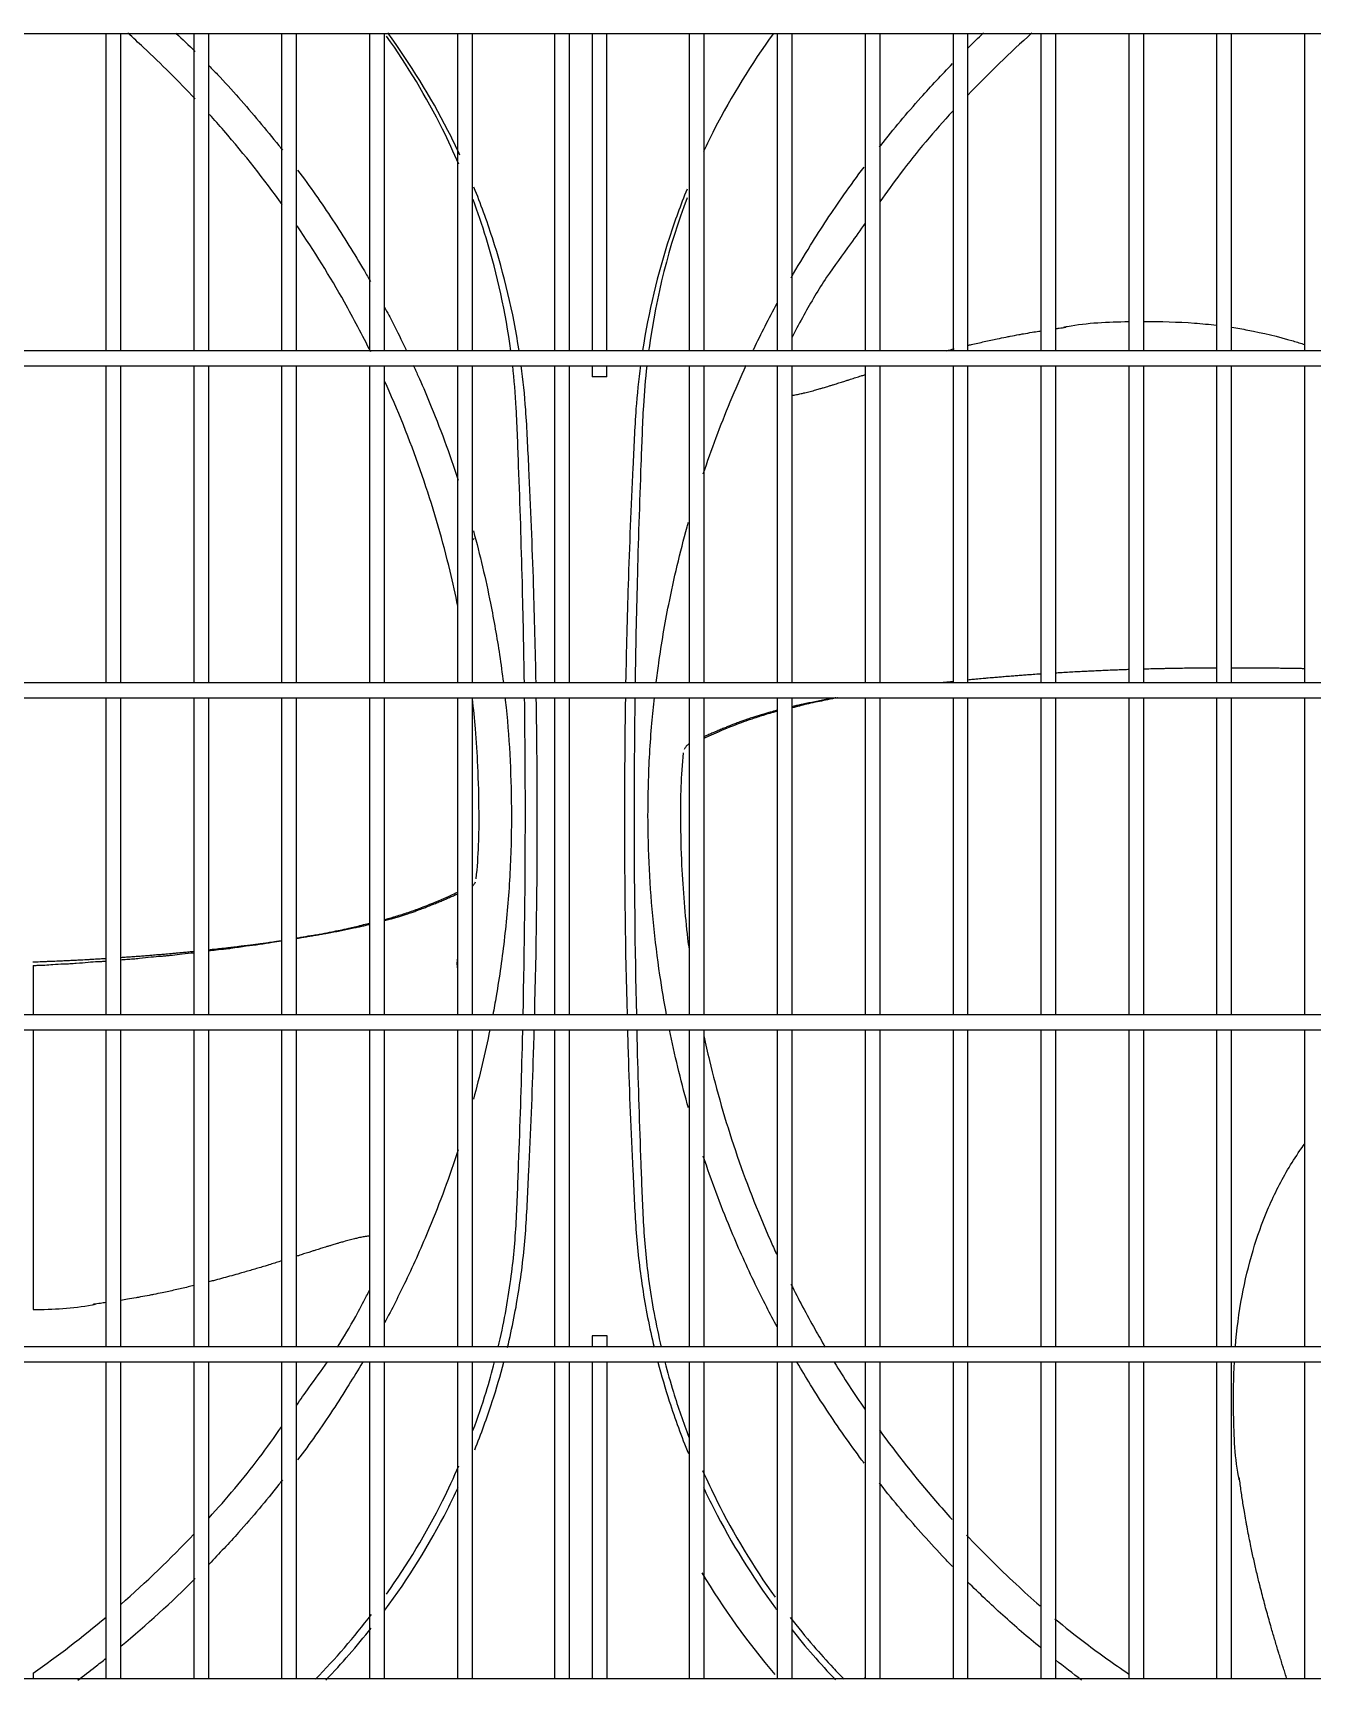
# Model space of a CAD drawing. Header units: millimetres. Extents: x 0 to 504600, y 0 to 118800.
# Drawn here: x 432891 to 433232.9, y 50688.7 to 51129.1 of the extents above; entities that cross this region are included whole.
import ezdxf

# ---------------------------------------------------------------- set-up
doc = ezdxf.new("R2010")
doc.units = ezdxf.units.MM
doc.header["$LTSCALE"] = 200
doc.layers.add('LG-AIRCON', color=240, linetype='Continuous')

# ---------------------------------------------------------------- blocks, each defined once
blk = doc.blocks.new('UXB1', base_point=(168674.67, -72229.04))
at = {"layer": 'LG-AIRCON', "color": 0}
for p, q in [((168081.96, -71597.97), (169266.49, -71597.97)), ((168547.46, -71597.98), (168547.46, -71682.77)), ((168551.46, -71682.77), (168551.46, -71597.98)), ((168570.96, -71597.98), (168570.96, -71682.77)), ((168574.96, -71682.77), (168574.96, -71597.98)), ((168594.45, -71597.98), (168594.45, -71682.77)), ((168598.45, -71682.77), (168598.45, -71597.98)), ((168617.95, -71597.98), (168617.95, -71682.77)), ((168621.95, -71682.77), (168621.95, -71597.98)), ((168641.45, -71597.98), (168641.45, -71682.77)), ((168645.45, -71682.77), (168645.45, -71597.98)), ((168667.44, -71597.98), (168667.44, -71682.76)), ((168671.44, -71682.76), (168671.44, -71597.98)), ((168677.44, -71597.97), (168677.44, -71682.76)), ((168681.43, -71682.76), (168681.43, -71597.97)), ((168703.44, -71597.98), (168703.44, -71682.77)), ((168707.44, -71682.77), (168707.44, -71597.98)), ((168726.93, -71597.98), (168726.93, -71682.77)), ((168730.93, -71682.77), (168730.93, -71597.98)), ((168750.43, -71597.98), (168750.43, -71682.77)), ((168754.43, -71682.77), (168754.43, -71597.98)), ((168773.93, -71597.98), (168773.93, -71682.77)), ((168777.92, -71682.77), (168777.92, -71597.98)), ((168797.42, -71597.98), (168797.42, -71682.77)), ((168801.42, -71682.77), (168801.42, -71597.98)), ((168820.92, -71597.98), (168820.92, -71682.77)), ((168824.92, -71682.77), (168824.92, -71597.98)), ((168844.41, -71597.98), (168844.41, -71682.77)), ((168848.41, -71682.77), (168848.41, -71597.98)), ((168867.91, -71597.98), (168867.91, -71682.77)), ((169266.49, -71682.76), (168081.96, -71682.76)), ((168081.96, -71686.76), (169266.49, -71686.76)), ((168547.46, -71686.77), (168547.46, -71771.55)), ((168551.46, -71771.55), (168551.46, -71686.77)), ((168570.96, -71686.77), (168570.96, -71771.55)), ((168574.96, -71771.55), (168574.96, -71686.77)), ((168594.45, -71686.77), (168594.45, -71771.55)), ((168598.45, -71771.55), (168598.45, -71686.77)), ((168617.95, -71686.77), (168617.95, -71771.55)), ((168621.95, -71771.55), (168621.95, -71686.77)), ((168641.45, -71686.77), (168641.45, -71771.55)), ((168645.45, -71771.55), (168645.45, -71686.77)), ((168667.44, -71686.76), (168667.44, -71771.55)), ((168671.44, -71771.55), (168671.44, -71686.76)), ((168677.44, -71686.76), (168677.44, -71689.76)), ((168681.43, -71689.76), (168681.43, -71686.76)), ((168703.44, -71686.77), (168703.44, -71771.55)), ((168707.44, -71771.55), (168707.44, -71686.77)), ((168726.93, -71686.77), (168726.93, -71771.55)), ((168730.93, -71771.55), (168730.93, -71686.77)), ((168750.43, -71686.77), (168750.43, -71771.55)), ((168754.43, -71771.55), (168754.43, -71686.77)), ((168773.93, -71686.77), (168773.93, -71771.55)), ((168777.92, -71771.55), (168777.92, -71686.77)), ((168797.42, -71686.77), (168797.42, -71771.55)), ((168801.42, -71771.55), (168801.42, -71686.77)), ((168820.92, -71686.77), (168820.92, -71771.55)), ((168824.92, -71771.55), (168824.92, -71686.77)), ((168844.41, -71686.77), (168844.41, -71771.55)), ((168848.41, -71771.55), (168848.41, -71686.77)), ((168867.91, -71686.77), (168867.91, -71771.55)), ((168645.94, -71732.96), (168645.45, -71733.37)), ((169266.49, -71771.55), (168081.96, -71771.55)), ((168081.96, -71775.55), (169266.49, -71775.55)), ((168547.46, -71775.55), (168547.46, -71860.33)), ((168551.46, -71860.33), (168551.46, -71775.55)), ((168570.96, -71775.55), (168570.96, -71860.33)), ((168574.96, -71860.33), (168574.96, -71775.55)), ((168594.45, -71775.55), (168594.45, -71860.33)), ((168598.45, -71860.33), (168598.45, -71775.55)), ((168617.95, -71775.55), (168617.95, -71860.33)), ((168621.95, -71860.33), (168621.95, -71775.55)), ((168641.45, -71775.55), (168641.45, -71860.33)), ((168645.45, -71860.33), (168645.45, -71775.55)), ((168667.44, -71775.55), (168667.44, -71860.33)), ((168671.44, -71860.33), (168671.44, -71775.55)), ((168703.44, -71775.55), (168703.44, -71860.33)), ((168707.44, -71860.33), (168707.44, -71775.55)), ((168726.93, -71775.55), (168726.93, -71860.33)), ((168730.93, -71860.33), (168730.93, -71775.55)), ((168750.43, -71775.55), (168750.43, -71860.33)), ((168754.43, -71860.33), (168754.43, -71775.55)), ((168773.93, -71775.55), (168773.93, -71860.33)), ((168777.92, -71860.33), (168777.92, -71775.55)), ((168797.42, -71775.55), (168797.42, -71860.33)), ((168801.42, -71860.33), (168801.42, -71775.55)), ((168820.92, -71775.55), (168820.92, -71860.33)), ((168824.92, -71860.33), (168824.92, -71775.55)), ((168844.41, -71775.55), (168844.41, -71860.33)), ((168848.41, -71860.33), (168848.41, -71775.55)), ((168867.91, -71775.55), (168867.91, -71860.33)), ((168528.01, -71847.13), (168528.01, -71860.34)), ((169266.49, -71860.33), (168081.96, -71860.33)), ((168081.96, -71864.33), (169266.49, -71864.33)), ((168528.01, -71864.33), (168528.01, -71939.11)), ((168547.46, -71864.33), (168547.46, -71949.11)), ((168551.46, -71949.11), (168551.46, -71864.33)), ((168570.96, -71864.33), (168570.96, -71949.11)), ((168574.96, -71949.11), (168574.96, -71864.33)), ((168594.45, -71864.33), (168594.45, -71949.11)), ((168598.45, -71949.11), (168598.45, -71864.33)), ((168617.95, -71864.33), (168617.95, -71949.11)), ((168621.95, -71949.11), (168621.95, -71864.33)), ((168641.45, -71864.33), (168641.45, -71949.11)), ((168645.45, -71949.11), (168645.45, -71864.33)), ((168667.44, -71864.33), (168667.44, -71949.12)), ((168671.44, -71949.12), (168671.44, -71864.33)), ((168703.44, -71864.33), (168703.44, -71949.11)), ((168707.44, -71949.11), (168707.44, -71864.33)), ((168726.93, -71864.33), (168726.93, -71949.11)), ((168730.93, -71949.11), (168730.93, -71864.33)), ((168750.43, -71864.33), (168750.43, -71949.11)), ((168754.43, -71949.11), (168754.43, -71864.33)), ((168773.93, -71864.33), (168773.93, -71949.11)), ((168777.92, -71949.11), (168777.92, -71864.33)), ((168797.42, -71864.33), (168797.42, -71949.11)), ((168801.42, -71949.11), (168801.42, -71864.33)), ((168820.92, -71864.33), (168820.92, -71949.11)), ((168824.92, -71949.11), (168824.92, -71864.33)), ((168844.41, -71864.33), (168844.41, -71949.11)), ((168848.41, -71949.11), (168848.41, -71864.33)), ((168867.91, -71864.33), (168867.91, -71949.11)), ((168677.44, -71946.12), (168677.44, -71949.12)), ((168681.44, -71946.12), (168677.44, -71946.12)), ((168681.44, -71949.12), (168681.44, -71946.12)), ((169266.49, -71949.12), (168081.96, -71949.12)), ((168081.96, -71953.12), (169266.49, -71953.12)), ((168547.46, -71953.11), (168547.46, -72037.9)), ((168551.46, -72037.9), (168551.46, -71953.11)), ((168570.96, -71953.11), (168570.96, -72037.9)), ((168574.96, -72037.9), (168574.96, -71953.11)), ((168594.45, -71953.11), (168594.45, -72037.9)), ((168598.45, -72037.9), (168598.45, -71953.11)), ((168617.95, -71953.11), (168617.95, -72037.9)), ((168621.95, -72037.9), (168621.95, -71953.11)), ((168641.45, -71953.11), (168641.45, -72037.9)), ((168645.45, -72037.9), (168645.45, -71953.11)), ((168667.44, -71953.12), (168667.44, -72037.9)), ((168671.44, -72037.9), (168671.44, -71953.12)), ((168677.44, -71953.12), (168677.44, -72037.91)), ((168681.44, -72037.91), (168681.44, -71953.12)), ((168703.44, -71953.11), (168703.44, -72037.9)), ((168707.44, -72037.9), (168707.44, -71953.11)), ((168726.93, -71953.11), (168726.93, -72037.9)), ((168730.93, -72037.9), (168730.93, -71953.11)), ((168750.43, -71953.11), (168750.43, -72037.9)), ((168754.43, -72037.9), (168754.43, -71953.11)), ((168773.93, -71953.11), (168773.93, -72037.9)), ((168777.92, -72037.9), (168777.92, -71953.11)), ((168797.42, -71953.11), (168797.42, -72037.9)), ((168801.42, -72037.9), (168801.42, -71953.11)), ((168820.92, -71953.11), (168820.92, -72037.9)), ((168824.92, -72037.9), (168824.92, -71953.11)), ((168844.41, -71953.11), (168844.41, -72037.9)), ((168848.41, -72037.9), (168848.41, -71953.11)), ((168867.91, -71953.11), (168867.91, -72037.9)), ((168528.01, -72036.36), (168528.01, -72037.9)), ((169266.49, -72037.91), (168081.96, -72037.91))]:
    blk.add_line(p, q, dxfattribs=at)
for radius, start, end in [(11, 171.8382, 188.1618), (17.95, 261.0565, 262.7284)]:
    blk.add_arc((168652.33, -71846.6), radius, start, end, dxfattribs=at)
for points, knots in [([(168571.31, -71615.4), (168566.91, -71610.72), (168560.98, -71604.82), (168554.74, -71599.1), (168553.34, -71597.83)], [0, 0, 0, 0, 0.777017, 1, 1, 1, 1]), ([(168641.83, -71632.9), (168640.46, -71629.74), (168639.01, -71626.62), (168633.13, -71614.86), (168628.14, -71606.55), (168622.51, -71598.64)], [0, 0, 0, 0, 0.260427, 0.260427, 1, 1, 1, 1]), ([(168642.11, -71630.44), (168641.08, -71628.23), (168640.02, -71626.05), (168634.26, -71614.81), (168628.85, -71606.02), (168622.84, -71597.79)], [0, 0, 0, 0, 0.192969, 0.192969, 1, 1, 1, 1]), ([(168725.9, -71597.96), (168720, -71606.06), (168714.73, -71614.62), (168709.1, -71625.58), (168708.14, -71627.53), (168707.21, -71629.5)], [0, 0, 0, 0, 0.823029, 0.823029, 1, 1, 1, 1]), ([(168575.1, -71606.61), (168575.83, -71607.36), (168578.5, -71610.14), (168582.98, -71615.05), (168588.46, -71621.39), (168592.3, -71626.11), (168594.33, -71628.7), (168594.65, -71629.11)], [0, 0, 0, 0, 0.10453, 0.387673, 0.668723, 0.947676, 1, 1, 1, 1]), ([(168754.25, -71628.32), (168754.37, -71628.18), (168757.93, -71623.65), (168764.27, -71616.04), (168770.95, -71608.99), (168773.82, -71606)], [0, 0, 0, 0, 0.019072, 0.581193, 1, 1, 1, 1]), ([(168594.61, -71643.68), (168589.78, -71636.95), (168583.41, -71628.85), (168576.48, -71621.03), (168575.19, -71619.6)], [0, 0, 0, 0, 0.816114, 1, 1, 1, 1]), ([(168773.85, -71618.73), (168768.97, -71624.04), (168762.25, -71631.91), (168756.19, -71640.4), (168754.4, -71642.95)], [0, 0, 0, 0, 0.70386, 1, 1, 1, 1]), ([(168598.73, -71634.45), (168600.36, -71636.63), (168603.54, -71641.04), (168608.11, -71647.75), (168612.46, -71654.54), (168615.78, -71660.06), (168617.65, -71663.3), (168618.19, -71664.24)], [0, 0, 0, 0, 0.229373, 0.457693, 0.68426, 0.909075, 1, 1, 1, 1]), ([(168730.67, -71663.24), (168732.35, -71660.32), (168736.84, -71652.8), (168743.36, -71642.93), (168748.32, -71636.1), (168750.15, -71633.66)], [0, 0, 0, 0, 0.284794, 0.741705, 1, 1, 1, 1]), ([(168657.94, -71682.73), (168656.36, -71672.46), (168653.95, -71662.34), (168649.31, -71647.99), (168647.67, -71643.48), (168645.86, -71639.04)], [0, 0, 0, 0, 0.681342, 0.681342, 1, 1, 1, 1]), ([(168702.82, -71639.54), (168701.1, -71643.8), (168699.53, -71648.11), (168694.93, -71662.3), (168692.54, -71672.38), (168690.95, -71682.7)], [0, 0, 0, 0, 0.306385, 0.306385, 1, 1, 1, 1]), ([(168655.72, -71682.75), (168654.34, -71672.56), (168652.14, -71662.51), (168648.05, -71649.15), (168646.88, -71645.72), (168645.62, -71642.32)], [0, 0, 0, 0, 0.742253, 0.742253, 1, 1, 1, 1]), ([(168702.82, -71641.87), (168697.99, -71654.79), (168694.6, -71668.16), (168692.64, -71682.2), (168692.61, -71682.46), (168692.57, -71682.73)], [0, 0, 0, 0, 0.981495, 0.981495, 1, 1, 1, 1]), ([(168618.28, -71683.09), (168616.07, -71678.63), (168610.09, -71667.28), (168603.17, -71656.1), (168598.61, -71649.4)], [0, 0, 0, 0, 0.392123, 1, 1, 1, 1]), ([(168750.45, -71648.62), (168749.16, -71650.47), (168745.77, -71655.3), (168739.86, -71663.22), (168734.88, -71671.56), (168732.01, -71677.02), (168730.99, -71679), (168730.93, -71679.12)], [0, 0, 0, 0, 0.188637, 0.492926, 0.817568, 0.9884, 1, 1, 1, 1]), ([(168621.97, -71671.11), (168622.71, -71672.51), (168624.65, -71676.22), (168626.55, -71680.07), (168627.72, -71682.51), (168627.77, -71682.61)], [0, 0, 0, 0, 0.36828, 0.975008, 1, 1, 1, 1]), ([(168720.52, -71682.61), (168720.56, -71682.51), (168722.59, -71678.28), (168724.72, -71674.09), (168726.89, -71670.05)], [0, 0, 0, 0, 0.023633, 1, 1, 1, 1]), ([(168803.58, -71676.44), (168803.88, -71676.38), (168809.55, -71675.28), (168815.38, -71675.03), (168820.91, -71674.96)], [0, 0, 0, 0, 0.052096, 1, 1, 1, 1]), ([(168824.92, -71674.94), (168829.43, -71674.93), (168835.93, -71675.07), (168842.44, -71675.71), (168844.43, -71675.95)], [0, 0, 0, 0, 0.693143, 1, 1, 1, 1]), ([(168777.89, -71681.34), (168778.21, -71681.26), (168779.1, -71681.05), (168780.57, -71680.71), (168782.3, -71680.32), (168784.03, -71679.94), (168785.95, -71679.53), (168787.69, -71679.18), (168789.62, -71678.8), (168791.17, -71678.51), (168793.12, -71678.16), (168794.88, -71677.85), (168796.44, -71677.6), (168797.23, -71677.47), (168797.42, -71677.44)], [0, 0, 0, 0, 0.04892, 0.138223, 0.227526, 0.316829, 0.406131, 0.525202, 0.584737, 0.703807, 0.763342, 0.882413, 0.971716, 1, 1, 1, 1]), ([(168801.39, -71676.86), (168801.69, -71676.82), (168802.59, -71676.69), (168803.5, -71676.58), (168804.1, -71676.5)], [0, 0, 0, 0, 0.329472, 1, 1, 1, 1]), ([(168848.43, -71676.5), (168849.86, -71676.72), (168855.39, -71677.66), (168861.91, -71679.2), (168866.93, -71680.78), (168867.95, -71681.11)], [0, 0, 0, 0, 0.217085, 0.84018, 1, 1, 1, 1]), ([(168629.65, -71686.63), (168630.06, -71687.54), (168631.53, -71690.78), (168635.88, -71700.89), (168639.35, -71710.29), (168641.66, -71717.37)], [0, 0, 0, 0, 0.090907, 0.323924, 1, 1, 1, 1]), ([(168659.34, -71771.54), (168659.21, -71762.6), (168659.03, -71753.66), (168658.53, -71734.37), (168658.21, -71724.01), (168657.61, -71708.48), (168657.44, -71703.3), (168656.96, -71694.31), (168656.65, -71690.51), (168656.22, -71686.73)], [0, 0, 0, 0, 0.315659, 0.315659, 0.681641, 0.681641, 0.864632, 0.864632, 1, 1, 1, 1]), ([(168662.46, -71771.54), (168662.3, -71762.85), (168662.08, -71754.16), (168661.47, -71735.03), (168661.05, -71724.59), (168660.29, -71708.96), (168660.08, -71703.74), (168659.43, -71694.59), (168659.03, -71690.65), (168658.51, -71686.72)], [0, 0, 0, 0, 0.307076, 0.307076, 0.675824, 0.675824, 0.860198, 0.860198, 1, 1, 1, 1]), ([(168690.37, -71686.73), (168689.86, -71690.58), (168689.46, -71694.45), (168688.81, -71703.54), (168688.6, -71708.77), (168687.84, -71724.44), (168687.42, -71734.89), (168686.81, -71754.08), (168686.59, -71762.81), (168686.42, -71771.54)], [0, 0, 0, 0, 0.136943, 0.136943, 0.321752, 0.321752, 0.691369, 0.691369, 1, 1, 1, 1]), ([(168692.07, -71686.76), (168691.66, -71690.33), (168691.36, -71693.91), (168690.86, -71702.7), (168690.7, -71707.91), (168690.1, -71723.53), (168689.77, -71733.95), (168689.26, -71753.43), (168689.08, -71762.48), (168688.95, -71771.54)], [0, 0, 0, 0, 0.126998, 0.126998, 0.311253, 0.311253, 0.679764, 0.679764, 1, 1, 1, 1]), ([(168707.17, -71715.71), (168709.34, -71709.2), (168712.99, -71699.42), (168717.16, -71689.86), (168718.64, -71686.63)], [0, 0, 0, 0, 0.658433, 1, 1, 1, 1]), ([(168641.56, -71751.09), (168640.93, -71747.96), (168638.45, -71736.82), (168632.96, -71717.64), (168626.41, -71700.74), (168622.45, -71691.92), (168622.07, -71691.09)], [0, 0, 0, 0, 0.157183, 0.558604, 0.95857, 1, 1, 1, 1]), ([(168681.43, -71689.76), (168681.43, -71689.76), (168681.42, -71689.76), (168681.33, -71689.76), (168681.24, -71689.76), (168681, -71689.76), (168680.84, -71689.76), (168680.49, -71689.76), (168680.29, -71689.76), (168679.86, -71689.76), (168679.64, -71689.76), (168679.19, -71689.76), (168678.96, -71689.76), (168678.54, -71689.76), (168678.34, -71689.76), (168678, -71689.76), (168677.84, -71689.76), (168677.61, -71689.76), (168677.53, -71689.76), (168677.45, -71689.76), (168677.43, -71689.76), (168677.44, -71689.76)], [0, 0, 0, 0, 0.072796, 0.072796, 0.180355, 0.180355, 0.287914, 0.287914, 0.395473, 0.395473, 0.503031, 0.503031, 0.61059, 0.61059, 0.718149, 0.718149, 0.825708, 0.825708, 0.933267, 0.933267, 1, 1, 1, 1]), ([(168730.86, -71694.7), (168730.88, -71694.7), (168731.08, -71694.67), (168731.45, -71694.61), (168732.08, -71694.5), (168732.68, -71694.38), (168733.45, -71694.21), (168734.23, -71694.03), (168735.04, -71693.83), (168735.77, -71693.64), (168736.51, -71693.44), (168737.39, -71693.19), (168738.3, -71692.93), (168739.36, -71692.62), (168740.32, -71692.33), (168741.29, -71692.03), (168742.28, -71691.73), (168743.43, -71691.37), (168744.61, -71691), (168745.65, -71690.67), (168746.72, -71690.33), (168747.94, -71689.94), (168749.2, -71689.54), (168750.02, -71689.28), (168750.38, -71689.17), (168750.42, -71689.15)], [0, 0, 0, 0, 0.004044, 0.044465, 0.084886, 0.125307, 0.165729, 0.22636, 0.266782, 0.307203, 0.347624, 0.388045, 0.448677, 0.489098, 0.54973, 0.590151, 0.630573, 0.691204, 0.751836, 0.792257, 0.832679, 0.89331, 0.953942, 0.994364, 1, 1, 1, 1]), ([(168694.57, -71771.51), (168694.78, -71769.78), (168695.36, -71765.42), (168696.45, -71758.45), (168698.7, -71746.22), (168701.07, -71736.28), (168703.1, -71728.99), (168703.22, -71728.57)], [0, 0, 0, 0, 0.119341, 0.301439, 0.482327, 0.969974, 1, 1, 1, 1]), ([(168645.72, -71730.94), (168647.47, -71737.34), (168650.06, -71748.34), (168652.44, -71761.93), (168653.41, -71769.03), (168653.72, -71771.51)], [0, 0, 0, 0, 0.48072, 0.818915, 1, 1, 1, 1]), ([(168820.95, -71768.02), (168820.75, -71768.03), (168820.06, -71768.05), (168818.71, -71768.1), (168817.24, -71768.16), (168815.6, -71768.22), (168814.12, -71768.28), (168812.46, -71768.36), (168810.95, -71768.43), (168809.44, -71768.5), (168807.79, -71768.58), (168806.33, -71768.66), (168804.71, -71768.75), (168803.26, -71768.84), (168802.06, -71768.91), (168801.5, -71768.94), (168801.43, -71768.95)], [0, 0, 0, 0, 0.030761, 0.106414, 0.207284, 0.257719, 0.358589, 0.434241, 0.509893, 0.585546, 0.661198, 0.762068, 0.812503, 0.913373, 0.989026, 1, 1, 1, 1]), ([(168844.4, -71767.6), (168843.85, -71767.6), (168842.95, -71767.6), (168841.39, -71767.61), (168840.07, -71767.62), (168838.42, -71767.64), (168837.11, -71767.66), (168835.47, -71767.68), (168834.15, -71767.7), (168832.51, -71767.73), (168831.19, -71767.75), (168829.52, -71767.79), (168828.17, -71767.82), (168826.49, -71767.86), (168825.5, -71767.89), (168824.85, -71767.9)], [0, 0, 0, 0, 0.083725, 0.134792, 0.236924, 0.28799, 0.390123, 0.441189, 0.543321, 0.594388, 0.69652, 0.747586, 0.849719, 0.900785, 1, 1, 1, 1]), ([(168867.9, -71767.78), (168867.53, -71767.77), (168866.69, -71767.76), (168865.53, -71767.74), (168864.1, -71767.72), (168862.8, -71767.7), (168861.33, -71767.68), (168860, -71767.66), (168858.68, -71767.65), (168857.2, -71767.64), (168855.9, -71767.63), (168854.44, -71767.61), (168853.15, -71767.61), (168851.68, -71767.6), (168850.23, -71767.59), (168849.13, -71767.59), (168848.52, -71767.59), (168848.41, -71767.59)], [0, 0, 0, 0, 0.058456, 0.133376, 0.183323, 0.283216, 0.333162, 0.408082, 0.483002, 0.532949, 0.632842, 0.682788, 0.757708, 0.832628, 0.907548, 0.982468, 1, 1, 1, 1]), ([(168773.9, -71771.23), (168773.45, -71771.28), (168772.69, -71771.36), (168771.72, -71771.46), (168771.21, -71771.52), (168771, -71771.54)], [0, 0, 0, 0, 0.46864, 0.785024, 1, 1, 1, 1]), ([(168797.43, -71769.2), (168797.38, -71769.21), (168796.68, -71769.25), (168795.49, -71769.34), (168793.85, -71769.45), (168792.38, -71769.56), (168790.94, -71769.67), (168789.35, -71769.8), (168787.77, -71769.93), (168786.2, -71770.06), (168784.62, -71770.19), (168783.21, -71770.32), (168781.64, -71770.46), (168780.22, -71770.59), (168778.87, -71770.72), (168778.15, -71770.79), (168777.91, -71770.82)], [0, 0, 0, 0, 0.007103, 0.105116, 0.178625, 0.252135, 0.325644, 0.399153, 0.497166, 0.570676, 0.644185, 0.742198, 0.791204, 0.889217, 0.962726, 1, 1, 1, 1]), ([(168646.48, -71823.94), (168646.78, -71820.91), (168647.21, -71814.98), (168647.26, -71804.97), (168647.02, -71794.63), (168646.35, -71784.5), (168645.77, -71778.5), (168645.47, -71775.82)], [0, 0, 0, 0, 0.183902, 0.361313, 0.620544, 0.830062, 1, 1, 1, 1]), ([(168654.18, -71775.53), (168654.28, -71776.4), (168654.87, -71782.02), (168655.69, -71792.47), (168655.83, -71802.08), (168655.9, -71806.9)], [0, 0, 0, 0, 0.083377, 0.539095, 1, 1, 1, 1]), ([(168692.39, -71806.9), (168692.41, -71804.16), (168692.46, -71798.67), (168692.82, -71790.49), (168693.37, -71782.78), (168693.85, -71777.8), (168694.1, -71775.53)], [0, 0, 0, 0, 0.262384, 0.523093, 0.782124, 1, 1, 1, 1]), ([(168742.63, -71775.55), (168742.56, -71775.57), (168742.19, -71775.63), (168741.28, -71775.8), (168740.17, -71776), (168738.8, -71776.26), (168737.71, -71776.47), (168736.36, -71776.75), (168735.28, -71776.97), (168734.08, -71777.22), (168733.02, -71777.45), (168731.93, -71777.7), (168731.23, -71777.86), (168730.94, -71777.93)], [0, 0, 0, 0, 0.019315, 0.08873, 0.227561, 0.296976, 0.435806, 0.505221, 0.644052, 0.713467, 0.81759, 0.921713, 1, 1, 1, 1]), ([(168743.12, -71775.55), (168743.11, -71775.55), (168742.12, -71775.73), (168739.66, -71776.26), (168737.33, -71776.7), (168733.82, -71777.47), (168732.25, -71777.96), (168730.97, -71778.27), (168730.94, -71778.27)], [0, 0, 0, 0, 0.002202, 0.228493, 0.627967, 0.70862, 0.991569, 1, 1, 1, 1]), ([(168726.92, -71778.92), (168726.73, -71778.97), (168726.28, -71779.09), (168725.45, -71779.31), (168724.45, -71779.59), (168723.46, -71779.88), (168722.51, -71780.16), (168721.52, -71780.46), (168720.56, -71780.77), (168719.73, -71781.04), (168718.91, -71781.32), (168717.98, -71781.65), (168717.06, -71781.98), (168716.27, -71782.27), (168715.49, -71782.57), (168714.72, -71782.87), (168713.86, -71783.21), (168713.12, -71783.51), (168712.4, -71783.81), (168711.79, -71784.06), (168711.18, -71784.32), (168710.5, -71784.6), (168709.84, -71784.89), (168709.18, -71785.17), (168708.67, -71785.39), (168708.11, -71785.63), (168707.72, -71785.8), (168707.46, -71785.92), (168707.36, -71785.96)], [0, 0, 0, 0, 0.025302, 0.058842, 0.109154, 0.159465, 0.193006, 0.243317, 0.293628, 0.327169, 0.36071, 0.411021, 0.461332, 0.494873, 0.528414, 0.578725, 0.612266, 0.662577, 0.696118, 0.729658, 0.763199, 0.79674, 0.847051, 0.880592, 0.914133, 0.947674, 0.981214, 1, 1, 1, 1]), ([(168726.92, -71779.19), (168726.55, -71779.29), (168725.57, -71779.55), (168724.32, -71779.91), (168723.37, -71780.2), (168722.46, -71780.47), (168721.23, -71780.88), (168719.43, -71781.47), (168716.02, -71782.69), (168712.28, -71784.21), (168709, -71785.64), (168707.8, -71786.22), (168707.4, -71786.42)], [0, 0, 0, 0, 0.053839, 0.149249, 0.203333, 0.226493, 0.301247, 0.373104, 0.496736, 0.801431, 0.930492, 1, 1, 1, 1]), ([(168701.81, -71790.27), (168701.51, -71793.3), (168701.08, -71799.23), (168701.03, -71809.24), (168701.27, -71819.57), (168701.97, -71830.21), (168702.72, -71837.71), (168703.23, -71841.89), (168703.36, -71842.89)], [0, 0, 0, 0, 0.167977, 0.330025, 0.566807, 0.758181, 0.942521, 1, 1, 1, 1]), ([(168703.4, -71787.85), (168703.29, -71787.92), (168702.92, -71788.16), (168702.5, -71788.62), (168702.17, -71789.13), (168702.03, -71789.41)], [0, 0, 0, 0, 0.14858, 0.57746, 1, 1, 1, 1]), ([(168655.9, -71806.9), (168655.87, -71809.65), (168655.83, -71815.14), (168655.46, -71823.32), (168654.89, -71831.45), (168654.09, -71839.5), (168653.07, -71847.47), (168651.99, -71854.42), (168651.22, -71858.7), (168650.9, -71860.36)], [0, 0, 0, 0, 0.153416, 0.305853, 0.457308, 0.607781, 0.75727, 0.905773, 1, 1, 1, 1]), ([(168697.38, -71860.36), (168696.72, -71856.83), (168695.33, -71848.62), (168693.72, -71835.63), (168692.6, -71821.34), (168692.46, -71811.73), (168692.39, -71806.9)], [0, 0, 0, 0, 0.200697, 0.464092, 0.73053, 1, 1, 1, 1]), ([(168645.47, -71825.92), (168645.59, -71825.8), (168645.86, -71825.47), (168646.12, -71825.08), (168646.26, -71824.8)], [0, 0, 0, 0, 0.363149, 1, 1, 1, 1]), ([(168621.96, -71834.86), (168622.12, -71834.82), (168622.9, -71834.61), (168623.96, -71834.29), (168624.92, -71834.01), (168625.82, -71833.74), (168627.05, -71833.33), (168628.86, -71832.73), (168632.26, -71831.52), (168636.01, -71830), (168639.51, -71828.47), (168640.89, -71827.79), (168641.46, -71827.51)], [0, 0, 0, 0, 0.024177, 0.119177, 0.173029, 0.19609, 0.270523, 0.342071, 0.465172, 0.768559, 0.897066, 1, 1, 1, 1]), ([(168621.98, -71835.13), (168622.22, -71835.06), (168622.85, -71834.89), (168623.84, -71834.62), (168624.83, -71834.33), (168625.78, -71834.05), (168626.76, -71833.75), (168627.72, -71833.44), (168628.56, -71833.16), (168629.38, -71832.89), (168630.31, -71832.56), (168631.23, -71832.23), (168632.02, -71831.94), (168632.8, -71831.64), (168633.56, -71831.34), (168634.43, -71831), (168635.17, -71830.7), (168635.89, -71830.4), (168636.5, -71830.15), (168637.11, -71829.89), (168637.78, -71829.61), (168638.45, -71829.32), (168639.1, -71829.04), (168639.62, -71828.81), (168640.17, -71828.57), (168640.63, -71828.38), (168641.13, -71828.16), (168641.38, -71828.05), (168641.49, -71828)], [0, 0, 0, 0, 0.03153, 0.081147, 0.130764, 0.163842, 0.21346, 0.263077, 0.296155, 0.329233, 0.37885, 0.428467, 0.461545, 0.494623, 0.54424, 0.577319, 0.626936, 0.660014, 0.693092, 0.72617, 0.759248, 0.808865, 0.841943, 0.875021, 0.908099, 0.941178, 0.974256, 1, 1, 1, 1]), ([(168598.46, -71839.83), (168598.83, -71839.75), (168600.07, -71839.48), (168601.8, -71839.2), (168603.75, -71838.91), (168605.74, -71838.57), (168608.63, -71837.95), (168610.96, -71837.51), (168614.46, -71836.74), (168616.23, -71836.19), (168617.71, -71835.85), (168617.94, -71835.8)], [0, 0, 0, 0, 0.053106, 0.183061, 0.25229, 0.323469, 0.470338, 0.72961, 0.781957, 0.965599, 1, 1, 1, 1]), ([(168598.47, -71839.86), (168598.79, -71839.81), (168599.55, -71839.69), (168600.74, -71839.5), (168602.03, -71839.28), (168603.33, -71839.07), (168604.62, -71838.84), (168605.75, -71838.64), (168607.01, -71838.41), (168608.12, -71838.21), (168609.49, -71837.95), (168610.57, -71837.73), (168611.93, -71837.46), (168613, -71837.24), (168614.21, -71836.99), (168615.27, -71836.75), (168616.46, -71836.49), (168617.35, -71836.28), (168617.85, -71836.17), (168617.95, -71836.14)], [0, 0, 0, 0, 0.048356, 0.112135, 0.175914, 0.239693, 0.303472, 0.367251, 0.409771, 0.49481, 0.537329, 0.622368, 0.664887, 0.749926, 0.792445, 0.856225, 0.920004, 0.983783, 1, 1, 1, 1]), ([(168574.97, -71842.92), (168575.23, -71842.89), (168575.79, -71842.83), (168576.97, -71842.7), (168578.34, -71842.55), (168579.86, -71842.38), (168581.37, -71842.2), (168582.73, -71842.04), (168584.25, -71841.85), (168585.62, -71841.68), (168587.14, -71841.48), (168588.51, -71841.3), (168589.86, -71841.12), (168591.34, -71840.92), (168592.65, -71840.73), (168593.73, -71840.58), (168594.23, -71840.5), (168594.43, -71840.47)], [0, 0, 0, 0, 0.039359, 0.085754, 0.178543, 0.248135, 0.317727, 0.410516, 0.456911, 0.5497, 0.619292, 0.688884, 0.758476, 0.828068, 0.920857, 0.967252, 1, 1, 1, 1]), ([(168574.99, -71843.21), (168575.65, -71843.12), (168577.09, -71842.92), (168578.94, -71842.74), (168581.89, -71842.4), (168584.13, -71841.95), (168586.76, -71841.68), (168589.26, -71841.36), (168591.77, -71840.91), (168593.55, -71840.63), (168594.43, -71840.5)], [0, 0, 0, 0, 0.113321, 0.262749, 0.319434, 0.510079, 0.587964, 0.672012, 0.853439, 1, 1, 1, 1]), ([(168527.94, -71846.16), (168528.43, -71846.15), (168529.57, -71846.11), (168531.05, -71846.05), (168532.69, -71845.99), (168534.17, -71845.93), (168535.83, -71845.85), (168537.34, -71845.78), (168538.84, -71845.71), (168540.5, -71845.62), (168541.96, -71845.55), (168543.58, -71845.46), (168545.03, -71845.37), (168546.43, -71845.29), (168547.19, -71845.24), (168547.46, -71845.23)], [0, 0, 0, 0, 0.075374, 0.176188, 0.226595, 0.327409, 0.403019, 0.47863, 0.55424, 0.629851, 0.730665, 0.781072, 0.881886, 0.957497, 1, 1, 1, 1]), ([(168527.99, -71847.12), (168528.25, -71847.11), (168528.89, -71847.09), (168529.9, -71847.07), (168531.48, -71847.04), (168533.54, -71846.81), (168535.77, -71846.71), (168537.91, -71846.64), (168540.23, -71846.48), (168542.68, -71846.23), (168544.81, -71846.08), (168546.46, -71846.02), (168547.18, -71845.98), (168547.45, -71845.96)], [0, 0, 0, 0, 0.047503, 0.110853, 0.162385, 0.26559, 0.398055, 0.474574, 0.557765, 0.734792, 0.898208, 0.962554, 1, 1, 1, 1]), ([(168551.45, -71845.58), (168551.98, -71845.54), (168553.07, -71845.47), (168554.79, -71845.37), (168557.09, -71845.15), (168559.48, -71844.85), (168561.61, -71844.66), (168563.41, -71844.54), (168565.12, -71844.38), (168567.29, -71844.02), (168569.46, -71843.86), (168570.74, -71843.74), (168570.97, -71843.72)], [0, 0, 0, 0, 0.073989, 0.153729, 0.239276, 0.420725, 0.584233, 0.647352, 0.701423, 0.819298, 0.967653, 1, 1, 1, 1]), ([(168551.46, -71844.97), (168551.96, -71844.93), (168552.95, -71844.86), (168554.44, -71844.76), (168555.9, -71844.65), (168557.35, -71844.54), (168558.94, -71844.41), (168560.52, -71844.28), (168562.09, -71844.15), (168563.67, -71844.02), (168565.08, -71843.89), (168566.65, -71843.75), (168568.07, -71843.62), (168569.61, -71843.47), (168570.53, -71843.38), (168570.96, -71843.33)], [0, 0, 0, 0, 0.075163, 0.148659, 0.222156, 0.295652, 0.369148, 0.467143, 0.54064, 0.614136, 0.712131, 0.761129, 0.859124, 0.93262, 1, 1, 1, 1]), ([(168652.37, -71949.18), (168653.78, -71943.18), (168654.9, -71937.14), (168656.41, -71925.96), (168656.89, -71920.83), (168657.44, -71910.51), (168657.61, -71905.33), (168658.21, -71889.8), (168658.53, -71879.44), (168658.84, -71867.5), (168658.88, -71865.92), (168658.92, -71864.34)], [0, 0, 0, 0, 0.21737, 0.21737, 0.399155, 0.399155, 0.58094, 0.58094, 0.94451, 0.94451, 1, 1, 1, 1]), ([(168654.84, -71949.26), (168656.08, -71944.07), (168657.12, -71938.82), (168658.73, -71928.34), (168659.32, -71923.11), (168660.07, -71912.67), (168660.28, -71907.44), (168661.05, -71891.77), (168661.46, -71881.32), (168661.87, -71868.69), (168661.93, -71866.51), (168661.99, -71864.34)], [0, 0, 0, 0, 0.189158, 0.189158, 0.372762, 0.372762, 0.556366, 0.556366, 0.923574, 0.923574, 1, 1, 1, 1]), ([(168686.89, -71864.34), (168686.95, -71866.47), (168687.01, -71868.61), (168687.41, -71881.18), (168687.83, -71891.62), (168688.59, -71907.25), (168688.81, -71912.47), (168689.54, -71922.88), (168690.12, -71928.07), (168691.72, -71938.61), (168692.77, -71943.93), (168694.03, -71949.19)], [0, 0, 0, 0, 0.075143, 0.075143, 0.442368, 0.442368, 0.625981, 0.625981, 0.809594, 0.809594, 1, 1, 1, 1]), ([(168689.37, -71864.34), (168689.41, -71865.92), (168689.45, -71867.5), (168689.75, -71879.43), (168690.08, -71889.79), (168690.68, -71905.32), (168690.84, -71910.5), (168691.4, -71920.83), (168691.88, -71925.95), (168693.39, -71937.14), (168694.51, -71943.18), (168695.92, -71949.17)], [0, 0, 0, 0, 0.055363, 0.055363, 0.419, 0.419, 0.600818, 0.600818, 0.782636, 0.782636, 1, 1, 1, 1]), ([(168703.22, -71885.22), (168703.11, -71884.86), (168701.18, -71877.96), (168699.51, -71870.99), (168698.16, -71864.34)], [0, 0, 0, 0, 0.052887, 1, 1, 1, 1]), ([(168707.32, -71865.95), (168707.79, -71868.14), (168710.1, -71878.33), (168715.33, -71896.57), (168722.03, -71913.87), (168726.2, -71923.08), (168726.76, -71924.31)], [0, 0, 0, 0, 0.112914, 0.525694, 0.936978, 1, 1, 1, 1]), ([(168849.41, -71949.12), (168849.77, -71944.56), (168850.92, -71935.88), (168853.83, -71923.62), (168857.85, -71912.29), (168862.26, -71903.42), (168865.87, -71897.73), (168867.44, -71895.5), (168867.85, -71894.94)], [0, 0, 0, 0, 0.239591, 0.456522, 0.654829, 0.860679, 0.964908, 1, 1, 1, 1]), ([(168641.67, -71896.42), (168639.36, -71903.51), (168634.98, -71915.34), (168628.14, -71930.68), (168623.93, -71939.02), (168621.96, -71942.72)], [0, 0, 0, 0, 0.443757, 0.750386, 1, 1, 1, 1]), ([(168726.9, -71943.77), (168725.96, -71942.02), (168723.82, -71937.96), (168720.63, -71931.52), (168717.38, -71924.48), (168712.64, -71913.46), (168709.35, -71904.62), (168707.18, -71898.12)], [0, 0, 0, 0, 0.11975, 0.276771, 0.432533, 0.587035, 1, 1, 1, 1]), ([(168618.01, -71919.44), (168617.99, -71919.44), (168617.79, -71919.46), (168617.36, -71919.52), (168616.84, -71919.6), (168616.21, -71919.71), (168615.61, -71919.83), (168614.84, -71919.99), (168614.05, -71920.18), (168613.24, -71920.38), (168612.51, -71920.57), (168611.78, -71920.77), (168610.9, -71921.02), (168609.99, -71921.28), (168608.92, -71921.59), (168607.97, -71921.88), (168607, -71922.17), (168606.01, -71922.48), (168604.86, -71922.84), (168603.68, -71923.21), (168602.63, -71923.54), (168601.57, -71923.88), (168600.34, -71924.27), (168599.24, -71924.62), (168598.62, -71924.82), (168598.46, -71924.87)], [0, 0, 0, 0, 0.005985, 0.045742, 0.085498, 0.125255, 0.165012, 0.204768, 0.264403, 0.30416, 0.343916, 0.383673, 0.423429, 0.483064, 0.522821, 0.582456, 0.622212, 0.661969, 0.721603, 0.781238, 0.820995, 0.860751, 0.920386, 0.980021, 1, 1, 1, 1]), ([(168594.45, -71926.13), (168594.34, -71926.16), (168593.73, -71926.35), (168592.61, -71926.7), (168591.24, -71927.12), (168589.86, -71927.54), (168588.48, -71927.96), (168586.92, -71928.42), (168585.35, -71928.88), (168583.94, -71929.29), (168582.35, -71929.74), (168580.92, -71930.14), (168579.12, -71930.64), (168577.67, -71931.03), (168576.16, -71931.42), (168575.38, -71931.63), (168574.96, -71931.73)], [0, 0, 0, 0, 0.018571, 0.09977, 0.180968, 0.235101, 0.3163, 0.397499, 0.478698, 0.559896, 0.614029, 0.722294, 0.776427, 0.884692, 0.938824, 1, 1, 1, 1]), ([(168570.98, -71932.73), (168570.47, -71932.85), (168569.39, -71933.11), (168567.72, -71933.5), (168565.98, -71933.89), (168564.26, -71934.27), (168562.34, -71934.68), (168560.6, -71935.03), (168558.67, -71935.41), (168557.12, -71935.7), (168555.17, -71936.05), (168553.42, -71936.36), (168552.05, -71936.58), (168551.46, -71936.67)], [0, 0, 0, 0, 0.079541, 0.168728, 0.257914, 0.3471, 0.436286, 0.555201, 0.614659, 0.733574, 0.793032, 0.911947, 1, 1, 1, 1]), ([(168609.39, -71949.17), (168611.1, -71946.5), (168613.77, -71941.97), (168616.48, -71936.8), (168617.7, -71934.43), (168617.96, -71933.91)], [0, 0, 0, 0, 0.545072, 0.900711, 1, 1, 1, 1]), ([(168730.6, -71932.3), (168732.63, -71936.37), (168735.62, -71942), (168738.84, -71947.6), (168739.76, -71949.17)], [0, 0, 0, 0, 0.719224, 1, 1, 1, 1]), ([(168544.71, -71937.77), (168544.41, -71937.83), (168538.94, -71938.89), (168533.33, -71939.16), (168528.02, -71939.24)], [0, 0, 0, 0, 0.054083, 1, 1, 1, 1]), ([(168547.49, -71937.27), (168547, -71937.34), (168545.89, -71937.49), (168544.79, -71937.63), (168544.19, -71937.71)], [0, 0, 0, 0, 0.449176, 1, 1, 1, 1]), ([(168598.43, -71964.74), (168599.52, -71963.17), (168602.24, -71959.31), (168605.08, -71955.48), (168606.71, -71953.15)], [0, 0, 0, 0, 0.404883, 1, 1, 1, 1]), ([(168616.03, -71953.29), (168614.86, -71955.28), (168610.87, -71961.89), (168605.12, -71970.6), (168600.36, -71977.17), (168598.73, -71979.35)], [0, 0, 0, 0, 0.221999, 0.739418, 1, 1, 1, 1]), ([(168645.61, -71971.51), (168646.88, -71968.1), (168648.05, -71964.65), (168649.93, -71958.52), (168650.69, -71955.84), (168651.38, -71953.15)], [0, 0, 0, 0, 0.563574, 0.563574, 1, 1, 1, 1]), ([(168646.06, -71976.67), (168647.78, -71972.41), (168649.35, -71968.1), (168651.88, -71960.28), (168652.91, -71956.77), (168653.84, -71953.23)], [0, 0, 0, 0, 0.555539, 0.555539, 1, 1, 1, 1]), ([(168695.03, -71953.19), (168695.96, -71956.71), (168696.98, -71960.2), (168699.62, -71968.38), (168701.33, -71973.05), (168703.22, -71977.66)], [0, 0, 0, 0, 0.420981, 0.420981, 1, 1, 1, 1]), ([(168696.9, -71953.13), (168697.6, -71955.83), (168698.36, -71958.52), (168700.42, -71965.24), (168701.81, -71969.28), (168703.34, -71973.27)], [0, 0, 0, 0, 0.398194, 0.398194, 1, 1, 1, 1]), ([(168750.15, -71980.16), (168749.96, -71979.9), (168748.13, -71977.45), (168744.75, -71972.78), (168740.18, -71966.06), (168736.02, -71959.57), (168733.43, -71955.28), (168732.26, -71953.29)], [0, 0, 0, 0, 0.030003, 0.283624, 0.535302, 0.785046, 1, 1, 1, 1]), ([(168850.43, -71984.62), (168850.37, -71984.32), (168849.19, -71978.19), (168848.86, -71967.61), (168848.94, -71957.37), (168849.15, -71953.12)], [0, 0, 0, 0, 0.028763, 0.596266, 1, 1, 1, 1]), ([(168575.05, -71994.81), (168579.71, -71989.71), (168586.43, -71981.79), (168592.5, -71973.25), (168594.47, -71970.42)], [0, 0, 0, 0, 0.672281, 1, 1, 1, 1]), ([(168754.24, -71971.31), (168758.91, -71977.77), (168765.26, -71985.82), (168772.18, -71993.6), (168773.67, -71995.24)], [0, 0, 0, 0, 0.788206, 1, 1, 1, 1]), ([(168622.48, -72015.23), (168628.12, -72007.29), (168633.12, -71998.96), (168639.02, -71987.17), (168640.47, -71984.05), (168641.84, -71980.88)], [0, 0, 0, 0, 0.739872, 0.739872, 1, 1, 1, 1]), ([(168706.99, -71982.13), (168708.2, -71984.87), (168709.47, -71987.58), (168715.3, -71999.24), (168720.49, -72007.82), (168726.36, -72015.99)], [0, 0, 0, 0, 0.228133, 0.228133, 1, 1, 1, 1]), ([(168863.19, -72037.92), (168863.19, -72037.91), (168863.04, -72037.44), (168862.74, -72036.48), (168862.33, -72035.18), (168861.91, -72033.86), (168861.5, -72032.52), (168861.08, -72031.15), (168860.66, -72029.78), (168860.24, -72028.39), (168859.78, -72026.83), (168859.32, -72025.26), (168858.91, -72023.85), (168858.46, -72022.26), (168858.06, -72020.83), (168857.56, -72019.03), (168857.17, -72017.58), (168856.69, -72015.76), (168856.31, -72014.28), (168855.89, -72012.6), (168855.52, -72011.09), (168855.1, -72009.36), (168854.7, -72007.63), (168854.31, -72005.9), (168853.93, -72004.17), (168853.52, -72002.25), (168853.17, -72000.51), (168852.79, -71998.58), (168852.5, -71997.03), (168852.15, -71995.08), (168851.84, -71993.33), (168851.52, -71991.35), (168851.24, -71989.56), (168850.98, -71987.74), (168850.73, -71985.92), (168850.57, -71984.7), (168850.49, -71984.1)], [0, 0, 0, 0, 0.000068, 0.030993, 0.061917, 0.082534, 0.113458, 0.144382, 0.164999, 0.195923, 0.226847, 0.257772, 0.288696, 0.309313, 0.350545, 0.371161, 0.412394, 0.43301, 0.474243, 0.494859, 0.525784, 0.556708, 0.587632, 0.618557, 0.649481, 0.680406, 0.721638, 0.742255, 0.783487, 0.804103, 0.845336, 0.87626, 0.907185, 0.938109, 0.969034, 1, 1, 1, 1]), ([(168594.65, -71984.7), (168594.33, -71985.11), (168590.57, -71989.9), (168584.21, -71997.54), (168577.74, -72004.39), (168575.08, -72007.17)], [0, 0, 0, 0, 0.052501, 0.612417, 1, 1, 1, 1]), ([(168622.07, -72019.49), (168628.34, -72011.03), (168633.91, -72002.05), (168639.78, -71990.63), (168640.74, -71988.67), (168641.67, -71986.7)], [0, 0, 0, 0, 0.829987, 0.829987, 1, 1, 1, 1]), ([(168707.22, -71986.71), (168708.1, -71988.6), (168709.02, -71990.47), (168714.72, -72001.6), (168720.27, -72010.57), (168726.53, -72019.08), (168726.62, -72019.21), (168726.71, -72019.33)], [0, 0, 0, 0, 0.165073, 0.165073, 0.987864, 0.987864, 1, 1, 1, 1]), ([(168773.8, -72007.83), (168772.87, -72006.88), (168769.99, -72003.89), (168765.31, -71998.76), (168759.83, -71992.42), (168756.2, -71987.96), (168754.37, -71985.63), (168754.25, -71985.48)], [0, 0, 0, 0, 0.134617, 0.418834, 0.70095, 0.980961, 1, 1, 1, 1]), ([(168777.56, -71999.43), (168781.79, -72003.9), (168788.23, -72010.28), (168795.02, -72016.46), (168797.19, -72018.37)], [0, 0, 0, 0, 0.68539, 1, 1, 1, 1]), ([(168797.39, -72029.62), (168793.93, -72026.77), (168790.54, -72023.83), (168784.04, -72017.94), (168780.95, -72015.02), (168777.88, -72011.98)], [0, 0, 0, 0, 0.511236, 0.511236, 1, 1, 1, 1]), ([(168730.42, -72021.44), (168732.42, -72024.03), (168734.5, -72026.57), (168738.36, -72031.05), (168740.11, -72033.01), (168742.86, -72035.95), (168743.84, -72036.97), (168744.82, -72037.98)], [0, 0, 0, 0, 0.449884, 0.449884, 0.8085, 0.8085, 1, 1, 1, 1]), ([(168801.17, -72021.79), (168803.85, -72024.04), (168810.22, -72029.14), (168816.97, -72033.83), (168820.84, -72036.52)], [0, 0, 0, 0, 0.431303, 1, 1, 1, 1]), ([(168539.99, -72038.19), (168541.54, -72037.03), (168543.08, -72035.85), (168545.59, -72033.9), (168546.57, -72033.12), (168547.55, -72032.34)], [0, 0, 0, 0, 0.608126, 0.608126, 1, 1, 1, 1])]:
    blk.add_open_spline(points, degree=3, knots=knots, dxfattribs=at)
for points in [[(168566.2, -71597.82), (168567.92, -71599.46), (168569.63, -71601.11), (168571.34, -71602.76)], [(168795.04, -71597.8), (168789.15, -71603.05), (168783.43, -71608.61), (168777.85, -71614.45)], [(168777.89, -71601.84), (168779.27, -71600.48), (168780.66, -71599.13), (168782.06, -71597.79)], [(168772.25, -71682.75), (168772.91, -71682.58), (168773.57, -71682.41), (168774.23, -71682.24)], [(168659.61, -71806.9), (168659.61, -71796.45), (168659.54, -71785.99), (168659.4, -71775.54)], [(168662.8, -71808.1), (168662.79, -71797.25), (168662.71, -71786.39), (168662.53, -71775.54)], [(168686.35, -71775.54), (168686.18, -71786.39), (168686.09, -71797.25), (168686.09, -71808.1)], [(168688.89, -71775.54), (168688.75, -71785.99), (168688.68, -71796.45), (168688.68, -71806.9)], [(168659.01, -71860.34), (168659.4, -71842.53), (168659.6, -71824.72), (168659.61, -71806.9)], [(168688.68, -71806.9), (168688.68, -71824.72), (168688.88, -71842.54), (168689.28, -71860.35)], [(168662.1, -71860.34), (168662.56, -71842.93), (168662.79, -71825.52), (168662.8, -71808.1)], [(168686.09, -71808.1), (168686.09, -71825.52), (168686.32, -71842.93), (168686.78, -71860.34)], [(168650.12, -71864.34), (168648.86, -71870.57), (168647.39, -71876.75), (168645.72, -71882.88)], [(168742.17, -71953.19), (168744.75, -71957.41), (168747.47, -71961.59), (168750.32, -71965.74)], [(168551.49, -72017.96), (168558.2, -72012.08), (168564.71, -72005.79), (168571.01, -71999.15)], [(168726.43, -72036.7), (168719.14, -72028.17), (168712.62, -72019.1), (168706.88, -72009.5)], [(168551.51, -72029.11), (168558.4, -72023.4), (168565.01, -72017.38), (168571.34, -72011.05)], [(168528.01, -72036.37), (168534.64, -72031.72), (168541.17, -72026.73), (168547.53, -72021.37)], [(168603.47, -72037.97), (168608.82, -72032.5), (168613.83, -72026.71), (168618.45, -72020.68)], [(168606.29, -72038.19), (168610.54, -72033.75), (168614.56, -72029.13), (168618.35, -72024.35)], [(168730.84, -72024.71), (168734.52, -72029.35), (168738.42, -72033.82), (168742.53, -72038.12)], [(168808.3, -72038.18), (168805.94, -72036.43), (168803.61, -72034.63), (168801.31, -72032.8)], [(168750.53, -72037.47), (168750.42, -72037.58), (168750.31, -72037.69), (168750.2, -72037.8)]]:
    blk.add_open_spline(points, degree=3, dxfattribs=at)

msp = doc.modelspace()

# ---------------------------------------------------------------- block references
at = {"layer": 'LG-AIRCON', "color": 7}
msp.add_blockref('UXB1', (433037.69, 50497.81), dxfattribs=at)

doc.saveas('drawing.dxf')
